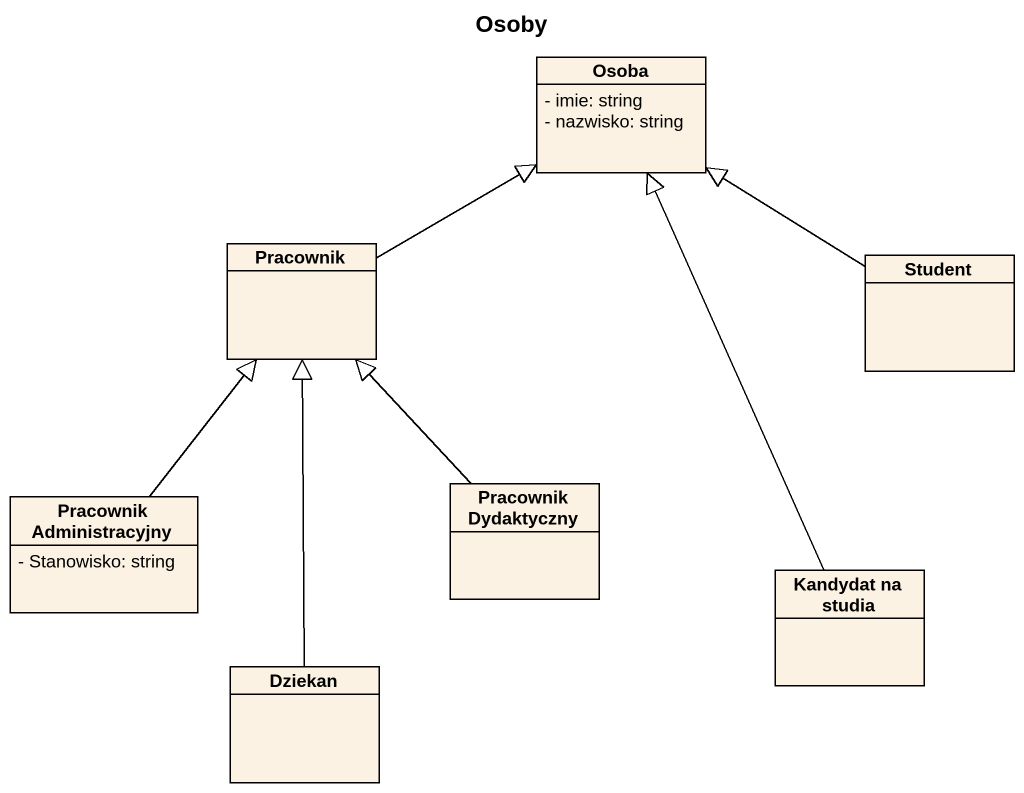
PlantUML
@startuml
title Osoby
hide circle
hide empty members
skinparam classAttributeIconSize 0
class Osoba {
  - imie: string
  - nazwisko: string
}
class Pracownik
class Student
class "Pracownik Administracyjny" as Pracownik_Administracyjny {
  - Stanowisko: string
}
class "Pracownik Dydaktyczny" as Pracownik_Dydaktyczny
class "Kandydat na studia" as Kandydat_na_studia
class Dziekan
Pracownik -right-|> Osoba
Student -up-|> Osoba
Pracownik_Administracyjny -up-|> Pracownik
Pracownik_Dydaktyczny -up-|> Pracownik
Kandydat_na_studia -up-|> Osoba
Dziekan -up-|> Pracownik
@enduml
